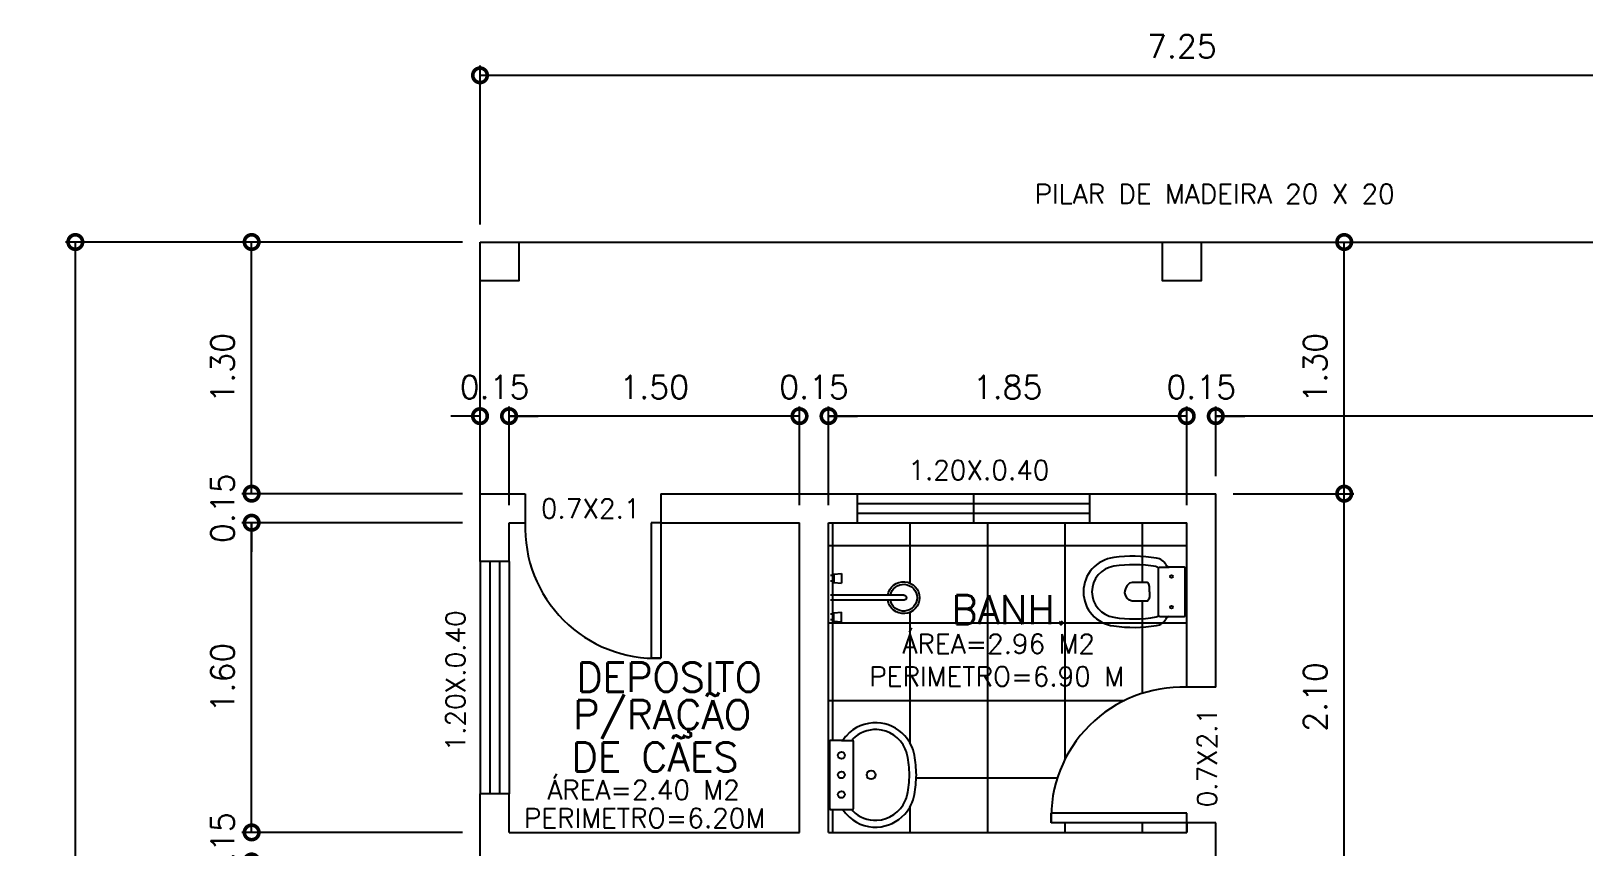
# Model space of a CAD drawing. Extents: x 621 to 746, y 228 to 299.
# Drawn here: x 620.66 to 628.68, y 243.24 to 247.46 of the extents above; entities that cross this region are included whole.
import ezdxf
from ezdxf.enums import TextEntityAlignment as Align

# ---------------------------------------------------------------- set-up
doc = ezdxf.new("R2010")
doc.units = 0
doc.header["$LTSCALE"] = 7
doc.layers.get('0').update_dxf_attribs({"linetype": 'CONTINUOUS'})
doc.layers.get('DEFPOINTS').update_dxf_attribs({"linetype": 'CONTINUOUS'})
for name, color, linetype in [('ACESSÓRIO', 2, 'CONTINUOUS'), ('ALVENARIA', 7, 'CONTINUOUS'), ('ALVENARIA1', 44, 'CONTINUOUS'), ('COTA', 1, 'CONTINUOUS'), ('JAPOR', 142, 'CONTINUOUS'), ('TEXTO2', 40, 'CONTINUOUS'), ('TEXTO3', 3, 'CONTINUOUS')]:
    doc.layers.add(name, color=color, linetype=linetype)
doc.styles.add('SIMPLEX', font='SIMPLEX.SHX')
doc.dimstyles.new('DIM50', dxfattribs={"dimtxt": 0.12, "dimasz": 0.15, "dimexe": 0.05, "dimexo": 0.09, "dimgap": 0.09, "dimtad": 1, "dimzin": 0, "dimdsep": 46, "dimtxsty": 'SIMPLEX', "dimblk1": 'DOTSMALL', "dimblk2": 'DOTSMALL', "dimsah": 1, "dimcen": 0.09, "dimadec": 0, "dimazin": 0, "dimtfac": 1, "dimtix": 1, "dimtofl": 0, "dimtmove": 2, "dimatfit": 3, "dimldrblk": 'DOTSMALL', "dimfxl": 1, "dimtolj": 1, "dimtzin": 0, "dimarcsym": 0})

# ---------------------------------------------------------------- blocks, each defined once
blk = doc.blocks.new('_DOTSMALL')
at = {"color": 0, "linetype": 'ByBlock', "const_width": 0.5}
blk.add_lwpolyline([(-0.0625, 0, 1), (0.0625, 0, 1)], format="xyb", close=True, dxfattribs=at)
blk = doc.blocks.new('*D108')
at = {"layer": 'COTA', "color": 0, "lineweight": -2}
for p, q in [((621.7988, 243.3182), (621.7988, 243.4682)), ((622.8883, 243.3182), (621.7488, 243.3182)), ((622.8883, 243.1682), (621.7488, 243.1682)), ((621.7988, 243.1682), (621.7988, 243.0182))]:
    blk.add_line(p, q, dxfattribs=at)
at = {"layer": 'DEFPOINTS', "color": 0}
for p in [(621.7988, 243.3182), (622.9783, 243.3182), (622.9783, 243.1682)]:
    blk.add_point(p, dxfattribs=at)
at = {"layer": 'COTA', "color": 0, "lineweight": -2, "xscale": 0.15, "yscale": 0.15, "zscale": 0.15}
for p, rotation in [((621.7988, 243.3182), 270), ((621.7988, 243.1682), 90)]:
    blk.add_blockref('_DOTSMALL', p, dxfattribs=dict(at, rotation=rotation))
at = {"layer": 'COTA', "color": 0, "insert": (621.6488, 243.2432), "char_height": 0.12, "attachment_point": 5, "rotation": 90, "style": 'SIMPLEX'}
blk.add_mtext('\\A1;0.15', dxfattribs=at)
blk = doc.blocks.new('*D109')
at = {"layer": 'COTA', "color": 0, "lineweight": -2}
for p, q in [((622.8883, 244.9182), (621.7488, 244.9182)), ((621.7988, 243.3182), (621.7988, 244.9182)), ((622.8883, 243.3182), (621.7488, 243.3182))]:
    blk.add_line(p, q, dxfattribs=at)
at = {"layer": 'DEFPOINTS', "color": 0}
for p in [(621.7988, 244.9182), (622.9783, 244.9182), (622.9783, 243.3182)]:
    blk.add_point(p, dxfattribs=at)
at = {"layer": 'COTA', "color": 0, "lineweight": -2, "xscale": 0.15, "yscale": 0.15, "zscale": 0.15}
for p, rotation in [((621.7988, 244.9182), 90), ((621.7988, 243.3182), 270)]:
    blk.add_blockref('_DOTSMALL', p, dxfattribs=dict(at, rotation=rotation))
at = {"layer": 'COTA', "color": 0, "insert": (621.6488, 244.1182), "char_height": 0.12, "attachment_point": 5, "rotation": 90, "style": 'SIMPLEX'}
blk.add_mtext('\\A1;1.60', dxfattribs=at)
blk = doc.blocks.new('*D110')
at = {"layer": 'COTA', "color": 0, "lineweight": -2}
for p, q in [((621.7988, 245.0682), (621.7988, 245.2182)), ((622.8883, 245.0682), (621.7488, 245.0682)), ((622.8883, 244.9182), (621.7488, 244.9182)), ((621.7988, 244.9182), (621.7988, 244.7682))]:
    blk.add_line(p, q, dxfattribs=at)
at = {"layer": 'DEFPOINTS', "color": 0}
for p in [(621.7988, 245.0682), (622.9783, 245.0682), (622.9783, 244.9182)]:
    blk.add_point(p, dxfattribs=at)
at = {"layer": 'COTA', "color": 0, "lineweight": -2, "xscale": 0.15, "yscale": 0.15, "zscale": 0.15}
for p, rotation in [((621.7988, 245.0682), 270), ((621.7988, 244.9182), 90)]:
    blk.add_blockref('_DOTSMALL', p, dxfattribs=dict(at, rotation=rotation))
at = {"layer": 'COTA', "color": 0, "insert": (621.6488, 244.9932), "char_height": 0.12, "attachment_point": 5, "rotation": 90, "style": 'SIMPLEX'}
blk.add_mtext('\\A1;0.15', dxfattribs=at)
blk = doc.blocks.new('*D111')
at = {"layer": 'COTA', "color": 0, "lineweight": -2}
for p, q in [((622.8883, 246.3682), (621.7488, 246.3682)), ((621.7988, 245.0682), (621.7988, 246.3682)), ((622.8883, 245.0682), (621.7488, 245.0682))]:
    blk.add_line(p, q, dxfattribs=at)
at = {"layer": 'DEFPOINTS', "color": 0}
for p in [(621.7988, 246.3682), (622.9783, 246.3682), (622.9783, 245.0682)]:
    blk.add_point(p, dxfattribs=at)
at = {"layer": 'COTA', "color": 0, "lineweight": -2, "xscale": 0.15, "yscale": 0.15, "zscale": 0.15}
for p, rotation in [((621.7988, 246.3682), 90), ((621.7988, 245.0682), 270)]:
    blk.add_blockref('_DOTSMALL', p, dxfattribs=dict(at, rotation=rotation))
at = {"layer": 'COTA', "color": 0, "insert": (621.6488, 245.7182), "char_height": 0.12, "attachment_point": 5, "rotation": 90, "style": 'SIMPLEX'}
blk.add_mtext('\\A1;1.30', dxfattribs=at)
blk = doc.blocks.new('*D112')
at = {"layer": 'COTA', "color": 0, "lineweight": -2}
for p, q in [((622.8883, 246.3682), (620.8382, 246.3682)), ((620.8882, 231.6682), (620.8882, 246.3682)), ((622.8883, 231.6682), (620.8382, 231.6682))]:
    blk.add_line(p, q, dxfattribs=at)
at = {"layer": 'DEFPOINTS', "color": 0}
for p in [(620.8882, 246.3682), (622.9783, 246.3682), (622.9783, 231.6682)]:
    blk.add_point(p, dxfattribs=at)
at = {"layer": 'COTA', "color": 0, "lineweight": -2, "xscale": 0.15, "yscale": 0.15, "zscale": 0.15}
for p, rotation in [((620.8882, 246.3682), 90), ((620.8882, 231.6682), 270)]:
    blk.add_blockref('_DOTSMALL', p, dxfattribs=dict(at, rotation=rotation))
at = {"layer": 'COTA', "color": 0, "insert": (620.7382, 239.0182), "char_height": 0.12, "attachment_point": 5, "rotation": 90, "style": 'SIMPLEX'}
blk.add_mtext('\\A1;14.70', dxfattribs=at)
blk = doc.blocks.new('*D139')
at = {"layer": 'COTA', "color": 0, "lineweight": -2}
for p, q in [((626.7783, 245.1582), (626.7783, 245.5188)), ((633.9283, 245.1582), (633.9283, 245.5188)), ((633.9283, 245.4688), (626.7783, 245.4688))]:
    blk.add_line(p, q, dxfattribs=at)
at = {"layer": 'DEFPOINTS', "color": 0}
for p in [(626.7783, 245.4688), (626.7783, 245.0682), (633.9283, 245.0682)]:
    blk.add_point(p, dxfattribs=at)
at = {"layer": 'COTA', "color": 0, "lineweight": -2, "xscale": 0.15, "yscale": 0.15, "zscale": 0.15, "rotation": 180}
blk.add_blockref('_DOTSMALL', (626.7783, 245.4688), dxfattribs=at)
at = {"layer": 'COTA', "color": 0, "lineweight": -2, "xscale": 0.15, "yscale": 0.15, "zscale": 0.15}
blk.add_blockref('_DOTSMALL', (633.9283, 245.4688), dxfattribs=at)
at = {"layer": 'COTA', "color": 0, "insert": (630.3533, 245.6188), "char_height": 0.12, "attachment_point": 5, "style": 'SIMPLEX'}
blk.add_mtext('\\A1;7.15', dxfattribs=at)
blk = doc.blocks.new('*D140')
at = {"layer": 'COTA', "color": 0, "lineweight": -2}
for p, q in [((626.6283, 245.0082), (626.6283, 245.5188)), ((626.7783, 245.1582), (626.7783, 245.5188)), ((626.6283, 245.4688), (626.4783, 245.4688)), ((626.7783, 245.4688), (626.9283, 245.4688))]:
    blk.add_line(p, q, dxfattribs=at)
at = {"layer": 'DEFPOINTS', "color": 0}
for p in [(626.6283, 245.4688), (626.7783, 245.0682), (626.6283, 244.9182)]:
    blk.add_point(p, dxfattribs=at)
at = {"layer": 'COTA', "color": 0, "lineweight": -2, "xscale": 0.15, "yscale": 0.15, "zscale": 0.15}
blk.add_blockref('_DOTSMALL', (626.6283, 245.4688), dxfattribs=at)
at = {"layer": 'COTA', "color": 0, "lineweight": -2, "xscale": 0.15, "yscale": 0.15, "zscale": 0.15, "rotation": 180}
blk.add_blockref('_DOTSMALL', (626.7783, 245.4688), dxfattribs=at)
at = {"layer": 'COTA', "color": 0, "insert": (626.7033, 245.6188), "char_height": 0.12, "attachment_point": 5, "style": 'SIMPLEX'}
blk.add_mtext('\\A1;0.15', dxfattribs=at)
blk = doc.blocks.new('*D141')
at = {"layer": 'COTA', "color": 0, "lineweight": -2}
for p, q in [((624.7783, 245.0082), (624.7783, 245.5188)), ((626.6283, 245.0082), (626.6283, 245.5188)), ((626.6283, 245.4688), (624.7783, 245.4688))]:
    blk.add_line(p, q, dxfattribs=at)
at = {"layer": 'DEFPOINTS', "color": 0}
for p in [(624.7783, 245.4688), (624.7783, 244.9182), (626.6283, 244.9182)]:
    blk.add_point(p, dxfattribs=at)
at = {"layer": 'COTA', "color": 0, "lineweight": -2, "xscale": 0.15, "yscale": 0.15, "zscale": 0.15, "rotation": 180}
blk.add_blockref('_DOTSMALL', (624.7783, 245.4688), dxfattribs=at)
at = {"layer": 'COTA', "color": 0, "lineweight": -2, "xscale": 0.15, "yscale": 0.15, "zscale": 0.15}
blk.add_blockref('_DOTSMALL', (626.6283, 245.4688), dxfattribs=at)
at = {"layer": 'COTA', "color": 0, "insert": (625.7033, 245.6188), "char_height": 0.12, "attachment_point": 5, "style": 'SIMPLEX'}
blk.add_mtext('\\A1;1.85', dxfattribs=at)
blk = doc.blocks.new('*D142')
at = {"layer": 'COTA', "color": 0, "lineweight": -2}
for p, q in [((624.6283, 245.0082), (624.6283, 245.5188)), ((624.7783, 245.0082), (624.7783, 245.5188)), ((624.6283, 245.4688), (624.4783, 245.4688)), ((624.7783, 245.4688), (624.9283, 245.4688))]:
    blk.add_line(p, q, dxfattribs=at)
at = {"layer": 'DEFPOINTS', "color": 0}
for p in [(624.6283, 245.4688), (624.6283, 244.9182), (624.7783, 244.9182)]:
    blk.add_point(p, dxfattribs=at)
at = {"layer": 'COTA', "color": 0, "lineweight": -2, "xscale": 0.15, "yscale": 0.15, "zscale": 0.15}
blk.add_blockref('_DOTSMALL', (624.6283, 245.4688), dxfattribs=at)
at = {"layer": 'COTA', "color": 0, "lineweight": -2, "xscale": 0.15, "yscale": 0.15, "zscale": 0.15, "rotation": 180}
blk.add_blockref('_DOTSMALL', (624.7783, 245.4688), dxfattribs=at)
at = {"layer": 'COTA', "color": 0, "insert": (624.7033, 245.6188), "char_height": 0.12, "attachment_point": 5, "style": 'SIMPLEX'}
blk.add_mtext('\\A1;0.15', dxfattribs=at)
blk = doc.blocks.new('*D143')
at = {"layer": 'COTA', "color": 0, "lineweight": -2}
for p, q in [((623.1283, 245.0082), (623.1283, 245.5188)), ((624.6283, 245.0082), (624.6283, 245.5188)), ((624.6283, 245.4688), (623.1283, 245.4688))]:
    blk.add_line(p, q, dxfattribs=at)
at = {"layer": 'DEFPOINTS', "color": 0}
for p in [(623.1283, 245.4688), (623.1283, 244.9182), (624.6283, 244.9182)]:
    blk.add_point(p, dxfattribs=at)
at = {"layer": 'COTA', "color": 0, "lineweight": -2, "xscale": 0.15, "yscale": 0.15, "zscale": 0.15, "rotation": 180}
blk.add_blockref('_DOTSMALL', (623.1283, 245.4688), dxfattribs=at)
at = {"layer": 'COTA', "color": 0, "lineweight": -2, "xscale": 0.15, "yscale": 0.15, "zscale": 0.15}
blk.add_blockref('_DOTSMALL', (624.6283, 245.4688), dxfattribs=at)
at = {"layer": 'COTA', "color": 0, "insert": (623.8783, 245.6188), "char_height": 0.12, "attachment_point": 5, "style": 'SIMPLEX'}
blk.add_mtext('\\A1;1.50', dxfattribs=at)
blk = doc.blocks.new('*D144')
at = {"layer": 'COTA', "color": 0, "lineweight": -2}
for p, q in [((622.9783, 245.1582), (622.9783, 245.5188)), ((623.1283, 245.0082), (623.1283, 245.5188)), ((622.9783, 245.4688), (622.8283, 245.4688)), ((623.1283, 245.4688), (623.2783, 245.4688))]:
    blk.add_line(p, q, dxfattribs=at)
at = {"layer": 'DEFPOINTS', "color": 0}
for p in [(622.9783, 245.4688), (622.9783, 245.0682), (623.1283, 244.9182)]:
    blk.add_point(p, dxfattribs=at)
at = {"layer": 'COTA', "color": 0, "lineweight": -2, "xscale": 0.15, "yscale": 0.15, "zscale": 0.15}
blk.add_blockref('_DOTSMALL', (622.9783, 245.4688), dxfattribs=at)
at = {"layer": 'COTA', "color": 0, "lineweight": -2, "xscale": 0.15, "yscale": 0.15, "zscale": 0.15, "rotation": 180}
blk.add_blockref('_DOTSMALL', (623.1283, 245.4688), dxfattribs=at)
at = {"layer": 'COTA', "color": 0, "insert": (623.0533, 245.6188), "char_height": 0.12, "attachment_point": 5, "style": 'SIMPLEX'}
blk.add_mtext('\\A1;0.15', dxfattribs=at)
blk = doc.blocks.new('*D167')
at = {"layer": 'COTA', "color": 0, "lineweight": -2}
for p, q in [((626.8683, 245.0682), (627.4918, 245.0682)), ((627.4418, 242.9682), (627.4418, 245.0682)), ((626.8683, 242.9682), (627.4918, 242.9682))]:
    blk.add_line(p, q, dxfattribs=at)
at = {"layer": 'DEFPOINTS', "color": 0}
for p in [(626.7783, 245.0682), (627.4418, 245.0682), (626.7783, 242.9682)]:
    blk.add_point(p, dxfattribs=at)
at = {"layer": 'COTA', "color": 0, "lineweight": -2, "xscale": 0.15, "yscale": 0.15, "zscale": 0.15}
for p, rotation in [((627.4418, 245.0682), 90), ((627.4418, 242.9682), 270)]:
    blk.add_blockref('_DOTSMALL', p, dxfattribs=dict(at, rotation=rotation))
at = {"layer": 'COTA', "color": 0, "insert": (627.2918, 244.0182), "char_height": 0.12, "attachment_point": 5, "rotation": 90, "style": 'SIMPLEX'}
blk.add_mtext('\\A1;2.10', dxfattribs=at)
blk = doc.blocks.new('*D168')
at = {"layer": 'COTA', "color": 0, "lineweight": -2}
for p, q in [((626.8683, 246.3682), (627.4918, 246.3682)), ((627.4418, 245.0682), (627.4418, 246.3682)), ((626.8683, 245.0682), (627.4918, 245.0682))]:
    blk.add_line(p, q, dxfattribs=at)
at = {"layer": 'DEFPOINTS', "color": 0}
for p in [(626.7783, 246.3682), (627.4418, 246.3682), (626.7783, 245.0682)]:
    blk.add_point(p, dxfattribs=at)
at = {"layer": 'COTA', "color": 0, "lineweight": -2, "xscale": 0.15, "yscale": 0.15, "zscale": 0.15}
for p, rotation in [((627.4418, 246.3682), 90), ((627.4418, 245.0682), 270)]:
    blk.add_blockref('_DOTSMALL', p, dxfattribs=dict(at, rotation=rotation))
at = {"layer": 'COTA', "color": 0, "insert": (627.2918, 245.7182), "char_height": 0.12, "attachment_point": 5, "rotation": 90, "style": 'SIMPLEX'}
blk.add_mtext('\\A1;1.30', dxfattribs=at)
blk = doc.blocks.new('*D171')
at = {"layer": 'COTA', "color": 0, "lineweight": -2}
for p, q in [((622.9783, 246.4582), (622.9783, 247.2794)), ((630.2283, 246.4582), (630.2283, 247.2794)), ((622.9783, 247.2294), (630.2283, 247.2294))]:
    blk.add_line(p, q, dxfattribs=at)
at = {"layer": 'DEFPOINTS', "color": 0}
for p in [(630.2283, 247.2294), (622.9783, 246.3682), (630.2283, 246.3682)]:
    blk.add_point(p, dxfattribs=at)
at = {"layer": 'COTA', "color": 0, "lineweight": -2, "xscale": 0.15, "yscale": 0.15, "zscale": 0.15, "rotation": 180}
blk.add_blockref('_DOTSMALL', (622.9783, 247.2294), dxfattribs=at)
at = {"layer": 'COTA', "color": 0, "lineweight": -2, "xscale": 0.15, "yscale": 0.15, "zscale": 0.15}
blk.add_blockref('_DOTSMALL', (630.2283, 247.2294), dxfattribs=at)
at = {"layer": 'COTA', "color": 0, "insert": (626.6033, 247.3794), "char_height": 0.12, "attachment_point": 5, "style": 'SIMPLEX'}
blk.add_mtext('\\A1;7.25', dxfattribs=at)
blk = doc.blocks.new('Louca-18')
blk.add_lwpolyline([(0, -0.4481, 0.04132), (0.1014, -0.4379, 0.145409), (0.2027, -0.3883, 0.199774), (0.2696, -0.2453, 0.221727), (0.2027, -0.0869, 0.030322), (0.1835, -0.0715, -0.26912), (0.1784, -0.0623), (0.1784, -0.0066, 0.421633), (0.1723, 0), (0, 0), (-0.1723, 0, 0.421633), (-0.1784, -0.0066), (-0.1784, -0.0623, -0.26912), (-0.1835, -0.0715, 0.030322), (-0.2027, -0.0869, 0.221727), (-0.2696, -0.2453, 0.199774), (-0.2027, -0.3883, 0.145409), (-0.1014, -0.4379, 0.04132)], format="xyb", close=True)
for points in [[(-0.1784, -0.0623), (-0.1784, -0.1151, 0.201129), (-0.1769, -0.1199)], [(0.1784, -0.0623), (0.1784, -0.1151, -0.201129), (0.1769, -0.1199)], [(-0.0006, -0.4126, 0.044854), (0.103, -0.4015, 0.050905), (0.1344, -0.3912, 0.282775), (0.2342, -0.2439, 0.207155), (0.1856, -0.1196, 0.051416), (0.1849, -0.119, 0.326244), (0.1769, -0.1199, -0.201129), (0.1723, -0.1222), (0, -0.1222), (-0.1723, -0.1222, -0.201129), (-0.1769, -0.1199, 0.326244), (-0.1849, -0.119, 0.051416), (-0.1856, -0.1196, 0.207155), (-0.2342, -0.2439, 0.282775), (-0.1344, -0.3912, 0.050905), (-0.103, -0.4015, 0.044854), (0.0006, -0.4126)]]:
    blk.add_lwpolyline(points, format="xyb")
for centre, radius in [((-0.1014, -0.0608), 0.0177), ((0, -0.0608), 0.0177), ((0.1014, -0.0608), 0.0177), ((0, -0.2144), 0.0228)]:
    blk.add_circle(centre, radius)
blk = doc.blocks.new('Chuveiro06_vl')
for p, q in [((-27.25, 37.97), (-27.25, -0.04)), ((-24.82, 37.97), (-24.82, -0.04)), ((-38.56, 5.71), (-33.57, 5.71)), ((-38.21, 1.71), (-38.56, 5.71)), ((-38.21, 1.71), (-33.85, 1.71)), ((-37.53, 1.71), (-37.53, 0)), ((-34.53, 1.71), (-34.53, 0)), ((-33.85, 1.71), (-33.57, 5.71)), ((-18.22, 1.71), (-18.5, 5.71)), ((-13.52, 5.71), (-18.5, 5.71)), ((-13.86, 1.71), (-18.22, 1.71)), ((-17.54, 1.71), (-17.54, 0)), ((-14.54, 1.71), (-14.54, 0)), ((-13.86, 1.71), (-13.52, 5.71))]:
    blk.add_line(p, q)
for centre, radius, start, end in [((-26.04, 37.75), 8.25, 278.48007, 261.51993), ((-26.04, 37.75), 6.93, 280.11803, 259.88197), ((-26.04, 37.97), 1.22, 0, 180)]:
    blk.add_arc(centre, radius, start, end)

msp = doc.modelspace()

# ---------------------------------------------------------------- hatches: boundary and pattern name
at = {"layer": 'ALVENARIA1'}
h = msp.add_hatch(dxfattribs=at)
h.set_pattern_fill('_USER,_O', color=256, scale=0.4, double=1, pattern_type=0)
h.set_pattern_definition([(0, (0, 0), (0, 0.4), []), (90, (0, 0), (-0.4, 2e-17), [])])
h.paths.add_polyline_path([(626.6283, 243.3182), (626.6283, 243.368), (625.9283, 243.368, -0.43607), (626.6283, 244.068), (626.6283, 244.9182), (625.5283, 244.9182), (624.9283, 244.9182), (624.7783, 244.9182), (624.7783, 243.3182)])
h.paths.add_polyline_path([(625.2216, 243.514, -0.145409), (625.1719, 243.4126, -0.199774), (625.029, 243.3457, -0.221727), (624.8705, 243.4126, -0.032163), (624.8543, 243.4331, 0.221026), (624.8464, 243.437), (624.7903, 243.437, -0.437831), (624.7837, 243.4434), (624.7837, 243.6154), (624.7837, 243.7874, -0.437831), (624.7903, 243.7938), (624.8464, 243.7938, 0.221026), (624.8543, 243.7976, -0.032163), (624.8705, 243.8181, -0.221727), (625.029, 243.885, -0.199774), (625.1719, 243.8181, -0.145409), (625.2216, 243.7167, -0.04132), (625.2317, 243.6154, -0.04132)], flags=16)
h.paths.add_polyline_path([(624.902, 243.4321, 0.095284), (624.9026, 243.4305, -0.065452)], flags=0)
h.paths.add_polyline_path([(624.9753, 243.6154, -1), (625.0209, 243.6154, -1)], flags=0)
h.paths.add_polyline_path([(624.8998, 243.437), (624.8987, 243.437, 0.042674)], flags=0)
h.paths.add_polyline_path([(624.8998, 243.7938), (624.8987, 243.7938, -1.043584), (624.8993, 243.7807, 0.958236)], flags=0)
h.paths.add_polyline_path([(624.8268, 243.6154, -1), (624.8622, 243.6154, -1)], flags=0)
h.paths.add_polyline_path([(624.8268, 243.514, -1), (624.8622, 243.514, -1)], flags=0)
h.paths.add_polyline_path([(625.0843, 244.5187), (625.1682, 244.5187, 1), (625.1682, 244.5431), (625.0843, 244.5431, -13.48837)], flags=16)
h.paths.add_polyline_path([(624.8456, 244.4057), (624.8056, 244.4091), (624.8056, 244.4527), (624.8456, 244.4556)], flags=16)
h.paths.add_polyline_path([(626.4799, 244.4344), (626.4832, 244.4344), (626.483, 244.4353)], flags=16)
h.paths.add_polyline_path([(626.4728, 244.3876, 0.01332), (626.4762, 244.3881, -0.001163)], flags=16)
h.paths.add_polyline_path([(626.6097, 244.4394, 51622.21438), (626.6097, 244.4394, 0.000019)], flags=16)
h.paths.add_polyline_path([(624.8456, 244.6063), (624.8056, 244.6091), (624.8056, 244.6527), (624.8456, 244.6561)], flags=16)
h.paths.add_polyline_path([(626.3157, 244.5342), (626.3062, 244.5614), (626.3157, 244.5886), (626.3376, 244.6091), (626.4296, 244.6091), (626.4366, 244.5883), (626.4366, 244.5614), (626.4366, 244.5276), (626.425, 244.5137), (626.3376, 244.5137)], flags=16)
h.paths.add_polyline_path([(626.5569, 244.4821, -1), (626.5422, 244.4821, -1)], flags=16)
h.paths.add_polyline_path([(626.5569, 244.6407, -1), (626.5422, 244.6407, -1)], flags=16)
h.paths.add_polyline_path([(625.3568, 244.3564), (626.0675, 244.3564), (626.0675, 244.5814), (625.3568, 244.5814)], flags=24)
h.paths.add_polyline_path([(625.1303, 244.2127), (626.3184, 244.2127), (626.3184, 244.3913), (625.1303, 244.3913)], flags=24)
h.paths.add_polyline_path([(624.9636, 244.0492), (626.4613, 244.0492), (626.4613, 244.1992), (624.9636, 244.1992)], flags=24)

# ---------------------------------------------------------------- linework, layer by layer
at = {"layer": 'ACESSÓRIO'}
for p, q in [((626.6147, 244.6884), (626.5381, 244.6884)), ((626.6197, 244.4394), (626.6197, 244.6834)), ((626.5381, 244.4344), (626.6147, 244.4344))]:
    msp.add_line(p, q, dxfattribs=at)
for points in [[(626.47, 244.6913), (626.47, 244.6913), (626.475, 244.6899), (626.4792, 244.687), (626.4821, 244.6828)], [(626.4821, 244.6828), (626.4821, 244.6828), (626.4823, 244.6842), (626.4831, 244.6863), (626.4852, 244.6877), (626.4873, 244.6884), (626.4887, 244.6884), (626.5381, 244.6884)], [(626.4821, 244.4401), (626.4828, 244.4458), (626.4828, 244.5614), (626.4828, 244.6778), (626.4828, 244.6778), (626.4821, 244.6828)], [(626.4366, 244.5614), (626.4366, 244.5883), (626.4327, 244.5999), (626.425, 244.6091), (626.3466, 244.6091), (626.3335, 244.6053), (626.3212, 244.5937), (626.3135, 244.5822), (626.3081, 244.5668), (626.3081, 244.5614)], [(626.4366, 244.5614), (626.4366, 244.5345), (626.4327, 244.523), (626.425, 244.5137), (626.3466, 244.5137), (626.3335, 244.5176), (626.3212, 244.5291), (626.3135, 244.5407), (626.3081, 244.556), (626.3081, 244.5614)], [(626.47, 244.4316), (626.47, 244.4316), (626.475, 244.433), (626.4792, 244.4358), (626.4821, 244.4401)], [(626.4821, 244.4401), (626.4821, 244.4401), (626.4823, 244.4387), (626.4831, 244.4372), (626.4851, 244.4357), (626.4872, 244.4347), (626.4887, 244.4344), (626.5381, 244.4344)]]:
    msp.add_lwpolyline(points, dxfattribs=at)
for centre in [(626.5495, 244.6407), (626.5495, 244.4821)]:
    msp.add_circle(centre, 0.00735, dxfattribs=at)
for centre, radius, start, end in [((626.2725, 244.5614), 0.1778, 96.74839, 263.25161), ((626.3533, 244.0199), 0.7253, 80.51678, 98.06287), ((626.4639, 244.6726), 0.0633, 28.33954, 81.90981), ((626.5448, 244.7162), 0.0285, 208.33954, 256.52328), ((626.2722, 244.5614), 0.1334, 98.86317, 261.13683), ((626.355, 244.0507), 0.6508, 79.8184, 99.13687), ((626.6147, 244.6834), 0.005, 0, 90), ((626.355, 245.0721), 0.6508, 260.86313, 280.1816), ((626.3533, 245.1029), 0.7253, 261.93713, 279.48322), ((626.4639, 244.4503), 0.0633, 278.09019, 331.66046), ((626.5448, 244.4067), 0.0285, 103.47672, 151.66046), ((626.6147, 244.4394), 0.005, 270, 0)]:
    msp.add_arc(centre, radius, start, end, dxfattribs=at)
at = {"layer": 'ALVENARIA'}
for p, q in [((622.9783, 245.0682), (623.2118, 245.0682)), ((622.9783, 244.7182), (622.9783, 245.0682)), ((623.1283, 245.0682), (623.2118, 245.0682)), ((623.2118, 245.0682), (623.2118, 244.9182)), ((623.2118, 245.0682), (623.2118, 244.9182)), ((623.9118, 245.0682), (624.9283, 245.0682)), ((623.9118, 245.0682), (623.9118, 244.9182)), ((624.9283, 244.9182), (624.9283, 245.0682)), ((626.1283, 245.0682), (626.7783, 245.0682)), ((626.1283, 244.9182), (626.1283, 245.0682)), ((626.7783, 244.068), (626.7783, 245.0682)), ((623.1283, 244.9182), (623.2118, 244.9182)), ((623.1283, 244.9182), (623.2118, 244.9182)), ((623.1283, 244.7182), (623.1283, 244.9182)), ((623.9118, 244.9182), (624.6283, 244.9182)), ((624.6283, 243.3182), (624.6283, 244.9182)), ((624.7783, 243.3182), (624.7783, 244.9182)), ((624.7783, 244.9182), (624.9283, 244.9182)), ((626.1283, 244.9182), (626.6283, 244.9182)), ((626.6283, 244.068), (626.6283, 244.9182)), ((623.1283, 244.7182), (622.9783, 244.7182)), ((626.7783, 244.068), (626.6283, 244.068)), ((623.1283, 243.5182), (622.9783, 243.5182)), ((622.9783, 242.5182), (622.9783, 243.5182)), ((623.1283, 243.3182), (623.1283, 243.5182)), ((626.7783, 243.368), (626.6283, 243.368)), ((626.6283, 243.3182), (626.6283, 243.368)), ((626.6283, 243.368), (626.6283, 243.3182)), ((626.6283, 243.3182), (626.6283, 243.368)), ((626.7783, 242.9682), (626.7783, 243.368)), ((623.1283, 243.3182), (624.6283, 243.3182)), ((624.7783, 243.3182), (626.6283, 243.3182))]:
    msp.add_line(p, q, dxfattribs=at)
for points in [[(622.9783, 246.3682), (623.1783, 246.3682), (623.1783, 246.1682), (622.9783, 246.1682)], [(626.5033, 246.3682), (626.7033, 246.3682), (626.7033, 246.1682), (626.5033, 246.1682)]]:
    msp.add_lwpolyline(points, close=True, dxfattribs=at)
at = {"layer": 'ALVENARIA1'}
for p, q in [((622.9783, 246.3682), (630.2283, 246.3682)), ((622.9783, 245.0682), (622.9783, 246.3682))]:
    msp.add_line(p, q, dxfattribs=at)
at = {"layer": 'JAPOR'}
for p, q in [((624.9283, 245.0682), (625.5283, 245.0682)), ((625.5283, 244.9182), (625.5283, 245.0682)), ((625.5283, 245.0682), (626.1283, 245.0682)), ((624.9283, 245.0182), (625.5283, 245.0182)), ((624.9283, 244.9682), (625.5283, 244.9682)), ((625.5283, 245.0182), (626.1283, 245.0182)), ((625.5283, 244.9682), (626.1283, 244.9682)), ((623.8618, 244.9182), (623.8618, 244.2182)), ((623.9118, 244.9182), (623.8618, 244.9182)), ((623.9118, 244.9182), (623.9118, 244.2182)), ((624.9283, 244.9182), (625.5283, 244.9182)), ((625.5283, 244.9182), (626.1283, 244.9182)), ((622.9783, 244.7182), (622.9783, 243.5182)), ((623.0283, 244.7182), (623.0283, 243.5182)), ((623.0783, 244.7182), (623.0783, 243.5182)), ((623.1283, 244.7182), (623.1283, 243.5182)), ((623.9118, 244.2182), (623.8618, 244.2182)), ((625.9283, 243.368), (625.9283, 243.418)), ((626.6283, 243.418), (625.9283, 243.418)), ((626.6283, 243.368), (625.9283, 243.368)), ((626.6283, 243.368), (626.6283, 243.418))]:
    msp.add_line(p, q, dxfattribs=at)
for centre, start, end in [((623.8868, 244.8932), 177.8789, 272.1211), ((626.6033, 243.393), 87.8789, 182.1211)]:
    msp.add_arc(centre, 0.6755, start, end, dxfattribs=at)

# ---------------------------------------------------------------- block references
at = {"layer": 'ACESSÓRIO', "xscale": -0.01, "yscale": 0.01, "zscale": 0.01, "rotation": 270}
msp.add_blockref('Chuveiro06_vl', (624.7885, 244.7913), dxfattribs=at)
at = {"layer": 'ACESSÓRIO', "rotation": 89.99999999999999}
msp.add_blockref('Louca-18', (624.7837, 243.6154), dxfattribs=at)

# ---------------------------------------------------------------- texts
at = {"layer": 'TEXTO2', "style": 'SIMPLEX'}
for s, p in [('PILAR DE MADEIRA 20 X 20', (626.7725, 246.5664)), ('1.20X.0.40', (625.5547, 245.1401)), ('0.7X2.1', (623.5498, 244.9416))]:
    msp.add_text(s, height=0.1, dxfattribs=at).set_placement(p, align=Align.CENTER)
for s, p in [('1.20X.0.40', (622.9014, 244.1012)), ('0.7X2.1', (626.7832, 243.7051))]:
    msp.add_text(s, height=0.1, rotation=90, dxfattribs=at).set_placement(p, align=Align.CENTER)
for s, p in [('ÁREA=2.96 M2', (625.1601, 244.2425)), ('PERIMETRO=6.90 M', (624.9886, 244.0742)), ('ÁREA=2.40 M2', (623.3257, 243.4878)), ('PERIMETRO=6.20M', (623.2046, 243.3425))]:
    msp.add_text(s, height=0.1, dxfattribs=at).set_placement(p)
at = {"layer": 'TEXTO3', "style": 'SIMPLEX'}
for s, p in [('BANH.', (625.7121, 244.3939)), ('DEPOSITO ', (624.0072, 244.0453)), ('P/RAÇÃO', (623.9196, 243.852)), ('DE CÃES', (623.8821, 243.6334))]:
    msp.add_text(s, height=0.15, dxfattribs=at).set_placement(p, align=Align.CENTER)

# ---------------------------------------------------------------- dimensions: what is measured, and where the dimension line sits
at = {"layer": 'COTA'}
for base, p1, p2, picture, middle in [((630.2283, 247.2294), (622.9783, 246.3682), (630.2283, 246.3682), '*D171', (626.6033, 247.3794)), ((622.9783, 245.4688), (623.1283, 244.9182), (622.9783, 245.0682), '*D144', (623.0533, 245.6188)), ((623.1283, 245.4688), (624.6283, 244.9182), (623.1283, 244.9182), '*D143', (623.8783, 245.6188)), ((624.6283, 245.4688), (624.7783, 244.9182), (624.6283, 244.9182), '*D142', (624.7033, 245.6188)), ((624.7783, 245.4688), (626.6283, 244.9182), (624.7783, 244.9182), '*D141', (625.7033, 245.6188)), ((626.6283, 245.4688), (626.7783, 245.0682), (626.6283, 244.9182), '*D140', (626.7033, 245.6188)), ((626.7783, 245.4688), (633.9283, 245.0682), (626.7783, 245.0682), '*D139', (630.3533, 245.6188))]:
    dim = msp.add_linear_dim(base=base, p1=p1, p2=p2, dimstyle='DIM50', dxfattribs=at)
    dim.commit()
    dim.dimension.update_dxf_attribs({"geometry": picture, "text_midpoint": middle})
for base, p1, p2, picture, middle in [((620.8882, 246.3682), (622.9783, 231.6682), (622.9783, 246.3682), '*D112', (620.7382, 239.0182)), ((621.7988, 246.3682), (622.9783, 245.0682), (622.9783, 246.3682), '*D111', (621.6488, 245.7182)), ((627.4418, 246.3682), (626.7783, 245.0682), (626.7783, 246.3682), '*D168', (627.2918, 245.7182)), ((621.7988, 245.0682), (622.9783, 244.9182), (622.9783, 245.0682), '*D110', (621.6488, 244.9932)), ((627.4418, 245.0682), (626.7783, 242.9682), (626.7783, 245.0682), '*D167', (627.2918, 244.0182)), ((621.7988, 244.9182), (622.9783, 243.3182), (622.9783, 244.9182), '*D109', (621.6488, 244.1182)), ((621.7988, 243.3182), (622.9783, 243.1682), (622.9783, 243.3182), '*D108', (621.6488, 243.2432))]:
    dim = msp.add_linear_dim(base=base, p1=p1, p2=p2, angle=90, dimstyle='DIM50', dxfattribs=at)
    dim.commit()
    dim.dimension.update_dxf_attribs({"geometry": picture, "text_midpoint": middle})

doc.saveas('drawing.dxf')
